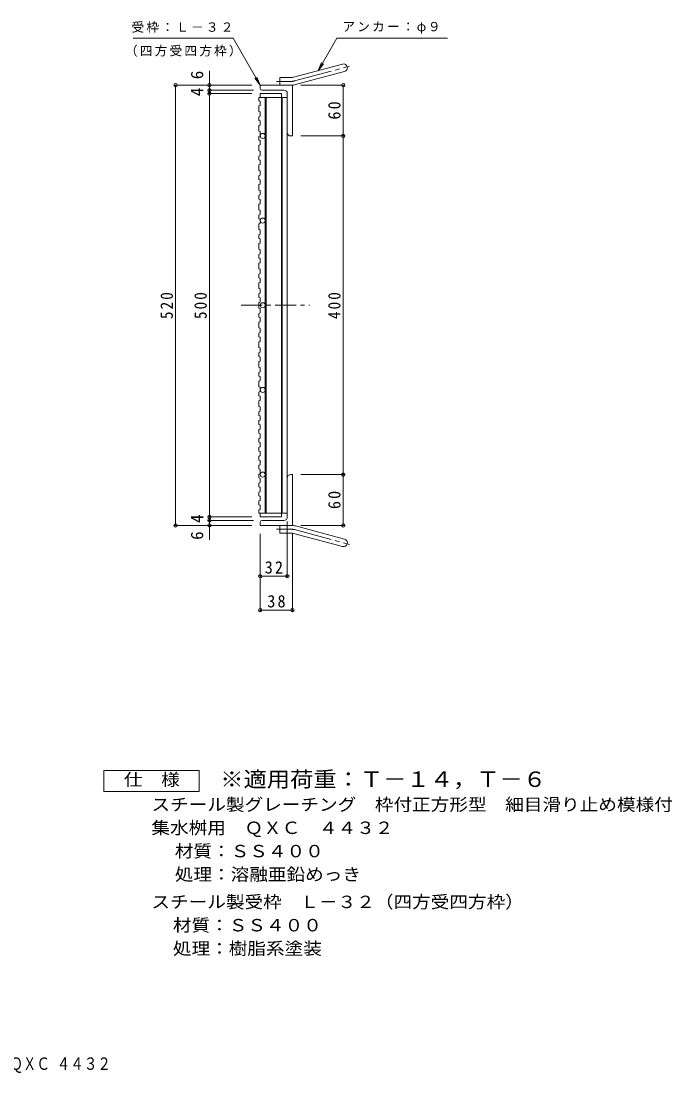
# Model space of a CAD drawing. Units: millimetres at full size, sheet at 1:5. Extents: x -666 to 879, y -685 to 671.
# Drawn here: x 110 to 879, y -685 to 557 of the extents above; entities that cross this region are included whole.
import ezdxf
from ezdxf.enums import TextEntityAlignment as Align

# ---------------------------------------------------------------- set-up
doc = ezdxf.new("R2010")
doc.units = ezdxf.units.MM
doc.header["$LTSCALE"] = 5
doc.header["$PDMODE"] = 32
doc.header["$PDSIZE"] = 4
doc.linetypes.add('CHAIN1', pattern=[8, 5, -1, 1, -1])
doc.linetypes.add('CHAIN2', pattern=[12, 9, -1, 1, -1])
for name, color, linetype, lineweight in [('E-1', 2, 'Continuous', 9), ('E-2', 3, 'Continuous', 9), ('E-4', 7, 'Continuous', 9), ('E-5', 7, 'Continuous', 9), ('F-4_F-4ﾚｲﾔ', 2, 'Continuous', 9)]:
    doc.layers.add(name, color=color, linetype=linetype, lineweight=lineweight)
doc.layers.add('F-5_F-5ﾚｲﾔ', color=2, linetype='Continuous')
doc.styles.add('ＭＳ ゴシック', font='')
doc.styles.get('ＭＳ ゴシック').set_extended_font_data('MS Gothic')

msp = doc.modelspace()

# ---------------------------------------------------------------- linework, layer by layer
at = {"layer": 'E-1'}
for p, q in [((432.107, 490.986), (490.298, 506.578)), ((434.436, 482.293), (492.627, 497.885)), ((429.778, 490.679), (415.963, 490.679)), ((415.963, 481.679), (415.963, 490.679)), ((430.963, 481.679), (392.962, 481.679)), ((392.962, 477.679), (392.962, 481.679)), ((394.962, 475.679), (420.963, 475.679)), ((430.963, 481.679), (430.963, 421.679)), ((424.963, 425.679), (424.963, 471.679)), ((428.963, 421.679), (430.963, 421.679)), ((424.963, 17.679), (424.963, -28.321)), ((428.963, 21.679), (430.963, 21.679)), ((430.963, -38.321), (430.963, 21.679)), ((392.962, -34.321), (392.962, -38.321)), ((394.962, -32.32), (420.963, -32.32)), ((430.963, -38.321), (392.962, -38.321)), ((415.963, -38.321), (415.963, -47.321)), ((429.778, -47.321), (415.963, -47.321)), ((432.107, -47.627), (490.298, -63.22)), ((434.436, -38.934), (492.627, -54.526))]:
    msp.add_line(p, q, dxfattribs=at)
at = {"layer": 'E-1', "linetype": 'CHAIN2'}
for p, q in [((433.272, 486.64), (498.438, 504.101)), ((429.778, 486.18), (412.158, 486.18)), ((429.778, -42.821), (412.158, -42.821)), ((433.272, -43.281), (498.438, -60.742))]:
    msp.add_line(p, q, dxfattribs=at)
at = {"layer": 'E-1'}
for centre, radius, start, end in [((491.463, 502.232), 4.5, 285.00014, 104.99991), ((429.778, 499.679), 9, 270, 285.00002), ((394.962, 477.679), 2, 180, 270), ((420.963, 471.679), 4, 0, 90), ((429.778, 499.679), 18, 270, 285), ((428.963, 425.679), 4, 180, 270), ((428.963, 17.679), 4, 90, 180), ((394.962, -34.321), 2, 90, 180), ((420.963, -28.321), 4, 270, 0), ((429.778, -56.321), 18, 75, 90), ((429.778, -56.321), 9, 74.99998, 90), ((491.463, -58.873), 4.5, 255.00009, 74.99986)]:
    msp.add_arc(centre, radius, start, end, dxfattribs=at)
at = {"layer": 'E-1', "linetype": 'CHAIN2'}
for centre, start, end in [((429.778, 499.679), 270, 284.99995), ((429.778, -56.321), 75.00005, 90)]:
    msp.add_arc(centre, 13.5, start, end, dxfattribs=at)
at = {"layer": 'E-2'}
for p, q in [((391.462, 467.179), (391.462, 463.275)), ((391.462, 467.179), (424.963, 467.179)), ((392.963, 471.68), (392.963, 467.179)), ((392.963, 471.679), (417.963, 471.679)), ((398.963, -23.821), (398.963, 467.179)), ((399.963, 467.179), (399.963, -23.821)), ((417.963, 471.679), (417.963, 467.179)), ((417.963, 467.179), (417.963, -23.821)), ((418.963, 467.179), (418.963, -23.821)), ((424.963, 467.179), (424.963, -23.821)), ((391.462, 457.139), (392.963, 457.651)), ((392.963, 450.081), (392.963, 444.968)), ((391.462, 444.456), (392.963, 444.968)), ((391.462, 433.913), (392.963, 434.424)), ((392.963, 426.855), (392.963, 421.741)), ((391.462, 421.23), (392.963, 421.741)), ((391.462, 410.686), (392.963, 411.198)), ((391.462, 398.004), (392.963, 398.515)), ((392.963, 403.628), (392.963, 398.515)), ((391.462, 387.46), (392.963, 387.972)), ((392.963, 393.085), (392.963, 387.972)), ((391.462, 374.777), (392.963, 375.289)), ((392.963, 380.402), (392.963, 375.289)), ((391.462, 364.234), (392.963, 364.745)), ((392.963, 369.858), (392.963, 364.745)), ((391.462, 351.551), (392.963, 352.062)), ((392.963, 357.175), (392.963, 352.062)), ((391.462, 341.007), (392.963, 341.519)), ((392.963, 346.632), (392.963, 341.519)), ((391.462, 328.324), (392.963, 328.836)), ((392.963, 333.949), (392.963, 328.836)), ((392.963, 323.406), (392.963, 318.293)), ((391.462, 317.781), (392.963, 318.293)), ((392.963, 310.722), (392.963, 305.609)), ((391.462, 305.098), (392.963, 305.609)), ((392.963, 300.179), (392.963, 295.066)), ((391.462, 294.555), (392.963, 295.066)), ((392.963, 287.496), (392.963, 282.383)), ((391.462, 281.871), (392.963, 282.383)), ((392.963, 276.953), (392.963, 271.84)), ((391.462, 271.328), (392.963, 271.84)), ((392.963, 264.269), (392.963, 259.156)), ((391.462, 258.645), (392.963, 259.156)), ((391.462, 248.102), (392.963, 248.613)), ((392.963, 253.726), (392.963, 248.613)), ((392.963, 241.043), (392.963, 235.93)), ((391.462, 235.418), (392.963, 235.93)), ((391.462, 224.875), (392.963, 225.387)), ((392.963, 230.5), (392.963, 225.387)), ((391.462, 212.192), (392.963, 212.704)), ((392.963, 217.817), (392.963, 212.704)), ((391.462, 201.649), (392.963, 202.16)), ((392.963, 207.273), (392.963, 202.16)), ((391.462, 188.966), (392.963, 189.477)), ((391.462, 178.422), (392.963, 178.934)), ((392.963, 184.047), (392.963, 178.934)), ((391.462, 165.739), (392.963, 166.251)), ((392.963, 171.364), (392.963, 166.251)), ((391.462, 155.196), (392.963, 155.707)), ((392.963, 160.821), (392.963, 155.707)), ((391.462, 142.513), (392.963, 143.024)), ((392.963, 137.594), (392.963, 132.481)), ((391.462, 131.97), (392.963, 132.481)), ((392.963, 124.911), (392.963, 119.798)), ((391.462, 119.286), (392.963, 119.798)), ((392.963, 114.368), (392.963, 109.255)), ((391.462, 108.743), (392.963, 109.255)), ((391.462, 96.06), (392.963, 96.571)), ((392.963, 91.141), (392.963, 86.028)), ((391.462, 85.517), (392.963, 86.028)), ((391.462, 74.973), (392.963, 75.485)), ((391.462, 64.43), (392.963, 64.942)), ((391.462, 53.887), (392.963, 54.398)), ((391.462, 43.343), (392.963, 43.855)), ((391.462, 32.8), (392.963, 33.312)), ((391.462, 22.257), (392.963, 22.768)), ((391.462, 11.714), (392.963, 12.225)), ((391.462, 1.17), (392.963, 1.682)), ((391.462, -9.373), (392.963, -8.862)), ((391.462, -19.916), (392.963, -19.405)), ((391.462, -19.916), (391.462, -23.821)), ((391.462, -23.821), (424.963, -23.821)), ((392.963, -23.821), (392.963, -28.321)), ((417.963, -28.321), (417.963, -23.821)), ((392.963, -28.321), (417.963, -28.321))]:
    msp.add_line(p, q, dxfattribs=at)
at = {"layer": 'E-2', "linetype": 'CHAIN1'}
msp.add_line((370.399, 221.679), (451.117, 221.679), dxfattribs=at)
at = {"layer": 'E-2'}
for points in [[(391.462, 463.275), (392.963, 462.764), (392.963, 457.651)], [(391.462, 457.139), (391.462, 450.592), (392.963, 450.081)], [(391.462, 444.456), (391.462, 440.049), (392.963, 439.537), (392.963, 434.424)], [(391.462, 433.913), (391.462, 427.366), (392.963, 426.855)], [(391.462, 421.23), (391.462, 416.823), (392.963, 416.311), (392.963, 411.198)], [(391.462, 410.686), (391.462, 404.139), (392.963, 403.628)], [(391.462, 398.004), (391.462, 393.596), (392.963, 393.085)], [(391.462, 387.46), (391.462, 380.913), (392.963, 380.402)], [(391.462, 374.777), (391.462, 370.37), (392.963, 369.858)], [(391.462, 364.234), (391.462, 357.686), (392.963, 357.175)], [(391.462, 351.551), (391.462, 347.143), (392.963, 346.632)], [(391.462, 341.007), (391.462, 334.46), (392.963, 333.949)], [(391.462, 328.324), (391.462, 323.917), (392.963, 323.406)], [(391.462, 317.781), (391.462, 311.234), (392.963, 310.722)], [(391.462, 305.098), (391.462, 300.69), (392.963, 300.179)], [(391.462, 294.555), (391.462, 288.007), (392.963, 287.496)], [(391.462, 281.871), (391.462, 277.464), (392.963, 276.953)], [(391.462, 271.328), (391.462, 264.781), (392.963, 264.269)], [(391.462, 258.645), (391.462, 254.238), (392.963, 253.726)], [(391.462, 248.102), (391.462, 241.554), (392.963, 241.043)], [(391.462, 235.418), (391.462, 231.011), (392.963, 230.5)], [(391.462, 224.875), (391.462, 218.328), (392.963, 217.817)], [(391.462, 212.192), (391.462, 207.785), (392.963, 207.273)], [(391.462, 201.649), (391.462, 195.101), (392.963, 194.59), (392.963, 189.477)], [(391.462, 188.966), (391.462, 184.558), (392.963, 184.047)], [(391.462, 178.422), (391.462, 171.875), (392.963, 171.364)], [(391.462, 165.739), (391.462, 161.332), (392.963, 160.821)], [(391.462, 155.196), (391.462, 148.649), (392.963, 148.137), (392.963, 143.024)], [(391.462, 142.513), (391.462, 138.105), (392.963, 137.594)], [(391.462, 131.97), (391.462, 125.422), (392.963, 124.911)], [(391.462, 119.286), (391.462, 114.879), (392.963, 114.368)], [(391.462, 108.743), (391.462, 102.196), (392.963, 101.684), (392.963, 96.571)], [(391.462, 96.06), (391.462, 91.653), (392.963, 91.141)], [(391.462, 85.517), (391.462, 81.109), (392.963, 80.598), (392.963, 75.485)], [(391.462, 74.973), (391.462, 70.566), (392.963, 70.055), (392.963, 64.942)], [(391.462, 64.43), (391.462, 60.023), (392.963, 59.511), (392.963, 54.398)], [(391.462, 53.887), (391.462, 49.479), (392.963, 48.968), (392.963, 43.855)], [(391.462, 43.343), (391.462, 38.936), (392.963, 38.425), (392.963, 33.312)], [(391.462, 32.8), (391.462, 28.393), (392.963, 27.881), (392.963, 22.768)], [(391.462, 22.257), (391.462, 17.85), (392.963, 17.338), (392.963, 12.225)], [(391.462, 11.714), (391.462, 7.306), (392.963, 6.795), (392.963, 1.682)], [(391.462, 1.17), (391.462, -3.237), (392.963, -3.749), (392.963, -8.862)], [(391.462, -9.373), (391.462, -13.78), (392.963, -14.292), (392.963, -19.405)]]:
    msp.add_lwpolyline(points, dxfattribs=at)
for centre in [(395.963, 421.68), (395.963, 321.68), (395.963, 221.68), (395.963, 121.68), (395.963, 21.68)]:
    msp.add_circle(centre, 3, dxfattribs=at)
at = {"layer": 'E-4'}
for p, q in [((332.963, 481.679), (332.963, 498.679)), ((291.463, 481.679), (382.963, 481.679)), ((292.963, 481.679), (292.963, -38.321)), ((331.463, 475.679), (384.962, 475.679)), ((332.963, 481.679), (332.963, 475.679)), ((332.963, 475.679), (332.963, 471.68)), ((492.463, 481.679), (440.963, 481.679)), ((490.963, 481.679), (490.963, 421.679)), ((331.463, 471.68), (382.963, 471.68)), ((332.963, 471.68), (332.963, -28.321)), ((492.463, 421.679), (440.963, 421.679)), ((490.963, 421.679), (490.963, 21.679)), ((492.463, 21.679), (440.963, 21.679)), ((490.963, 21.679), (490.963, -38.321)), ((331.463, -28.321), (382.963, -28.321)), ((331.463, -32.321), (384.962, -32.321)), ((332.963, -28.321), (332.963, -32.321)), ((332.963, -32.321), (332.963, -38.321)), ((424.963, -99.821), (424.963, -33.821)), ((291.463, -38.321), (382.963, -38.321)), ((332.963, -38.321), (332.963, -55.321)), ((392.963, -139.821), (392.963, -48.321)), ((430.963, -139.821), (430.963, -48.321)), ((492.463, -38.321), (440.963, -38.321)), ((392.963, -98.321), (424.963, -98.321)), ((392.963, -138.321), (430.963, -138.321))]:
    msp.add_line(p, q, dxfattribs=at)
for p in [(292.963, 481.679), (332.963, 481.679), (332.963, 475.679), (332.963, 471.68), (490.963, 481.679), (490.963, 421.679), (490.963, 21.679), (292.963, -38.321), (332.963, -28.321), (332.963, -32.321), (332.963, -38.321), (490.963, -38.321), (392.963, -98.321), (424.963, -98.321), (392.963, -138.321), (430.963, -138.321)]:
    msp.add_point(p, dxfattribs=at)
at = {"layer": 'E-5'}
for p, q in [((242.875, 537.241), (360.884, 537.241)), ((392.963, 481.679), (360.884, 537.241)), ((461.202, 498.782), (483.407, 537.241)), ((483.407, 537.241), (614.345, 537.241)), ((461.202, 498.782), (465.189, 508.406)), ((461.202, 498.782), (467.544, 507.046)), ((392.963, 481.679), (386.621, 489.943)), ((392.963, 481.679), (388.976, 491.303))]:
    msp.add_line(p, q, dxfattribs=at)
at = {"layer": 'F-4_F-4ﾚｲﾔ'}
msp.add_lwpolyline([(208.167, -352.668), (208.167, -327.667), (320.667, -327.667), (320.667, -352.668)], close=True, dxfattribs=at)

# ---------------------------------------------------------------- texts
at = {"layer": 'E-4', "color": 2, "style": 'ＭＳ ゴシック'}
for s, p in [('6', (329.963, 488.679)), ('4', (329.963, 468.679)), ('4', (329.963, -35.321)), ('6', (329.963, -55.321))]:
    msp.add_text(s, height=14.66, rotation=90, dxfattribs=at).set_placement(p, align=Align.BOTTOM_LEFT)
at = {"layer": 'E-4', "color": 2, "char_height": 14.66, "attachment_point": 7, "rotation": 90, "style": 'ＭＳ ゴシック'}
for s, insert in [('\\T1.27;\\W0.95;60', (487.963, 441.054)), ('\\T1.27;\\W0.9;520', (289.963, 205.429)), ('\\T1.27;\\W0.9;500', (329.963, 205.429)), ('\\T1.27;\\W0.9;400', (487.963, 205.429)), ('\\T1.27;\\W0.95;60', (487.963, -18.946))]:
    msp.add_mtext(s, dxfattribs=dict(at, insert=insert))
at = {"layer": 'E-4', "color": 2, "char_height": 14.66, "attachment_point": 7, "style": 'ＭＳ ゴシック'}
for s, insert in [('\\T1.27;\\W0.95;32', (398.338, -95.321)), ('\\T1.27;\\W0.95;38', (401.338, -135.321))]:
    msp.add_mtext(s, dxfattribs=dict(at, insert=insert))
at = {"layer": 'E-5', "char_height": 11, "attachment_point": 7, "style": 'ＭＳ ゴシック'}
for s, insert in [('\\T1.17;受枠：Ｌ－３２', (240.884, 543.555)), ('\\T1.17;アンカー：φ９', (489.936, 542.354)), ('\\T1.17;（四方受四方枠）', (233.129, 515.369))]:
    msp.add_mtext(s, dxfattribs=dict(at, insert=insert))
at = {"layer": 'F-4_F-4ﾚｲﾔ', "style": 'ＭＳ ゴシック', "width": 1.1}
for s, p in [('仕\u3000様', (231.917, -350.167)), ('スチール製グレーチング\u3000枠付正方形型\u3000細目滑り止め模様付', (264.417, -379.628)), ('集水桝用\u3000ＱＸＣ\u3000４４３２', (264.417, -407.128)), ('材質：ＳＳ４００', (292.023, -434.627)), ('処理：溶融亜鉛めっき', (292.023, -462.127)), ('スチール製受枠\u3000Ｌ－３２（四方受四方枠）', (264.417, -494.628)), ('材質：ＳＳ４００', (289.774, -522.128)), ('処理：樹脂系塗装', (289.774, -549.628))]:
    msp.add_text(s, height=14.66, dxfattribs=at).set_placement(p, align=Align.BOTTOM_LEFT)
at = {"layer": 'F-5_F-5ﾚｲﾔ', "color": 3, "style": 'ＭＳ ゴシック', "width": 1.1}
msp.add_text('※適用荷重：Ｔ－１４，Ｔ－６', height=18.33, dxfattribs=at).set_placement((345.667, -352.668), align=Align.BOTTOM_LEFT)
at = {"layer": 'F-5_F-5ﾚｲﾔ', "style": 'ＭＳ ゴシック', "width": 0.8}
msp.add_text('スチール製グレーチング\u3000枠付正方形型\u3000細目滑り止め模様付\u3000集水桝用\u3000ＱＸＣ ４４３２', height=14.66, dxfattribs=at).set_placement((-447.25, -685.652), align=Align.BOTTOM_LEFT)

doc.saveas('drawing.dxf')
